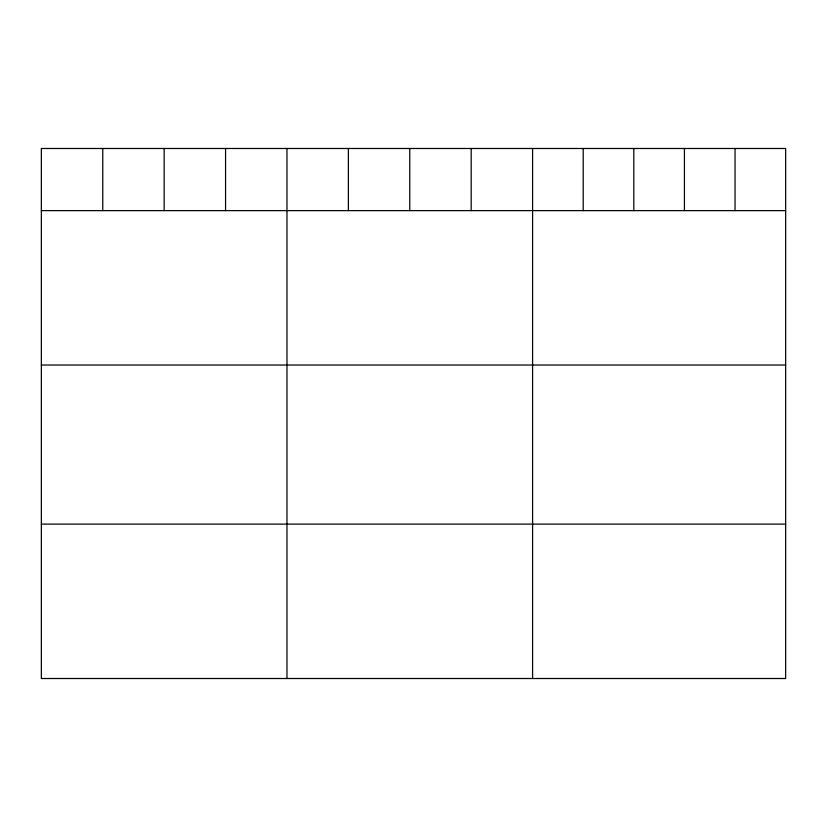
<?xml version="1.0" encoding="UTF-8"?>
<svg xmlns="http://www.w3.org/2000/svg" width="827" height="827" viewBox="0 0 827 827"><rect width="100%" height="100%" fill="white"/><g stroke="black" fill="none" stroke-linecap="round" stroke-linejoin="round"><path stroke-width="1.24" d="M785.65 210.627L785.65 678.512L41.35 678.512L41.35 148.488L785.65 148.488L785.65 210.627L41.35 210.627M41.35 365.027L785.65 365.027M41.35 524.111L785.65 524.111M735.038 148.488L735.038 210.627M684.425 148.488L684.425 210.627M633.813 148.488L633.813 210.627M583.2 148.488L583.2 210.627M532.588 148.488L532.588 678.512M471.183 148.488L471.183 210.627M409.778 148.488L409.778 210.627M348.374 148.488L348.374 210.627M286.969 148.488L286.969 678.512M225.564 148.488L225.564 210.627M164.16 148.488L164.16 210.627M102.755 148.488L102.755 210.627"/></g></svg>
